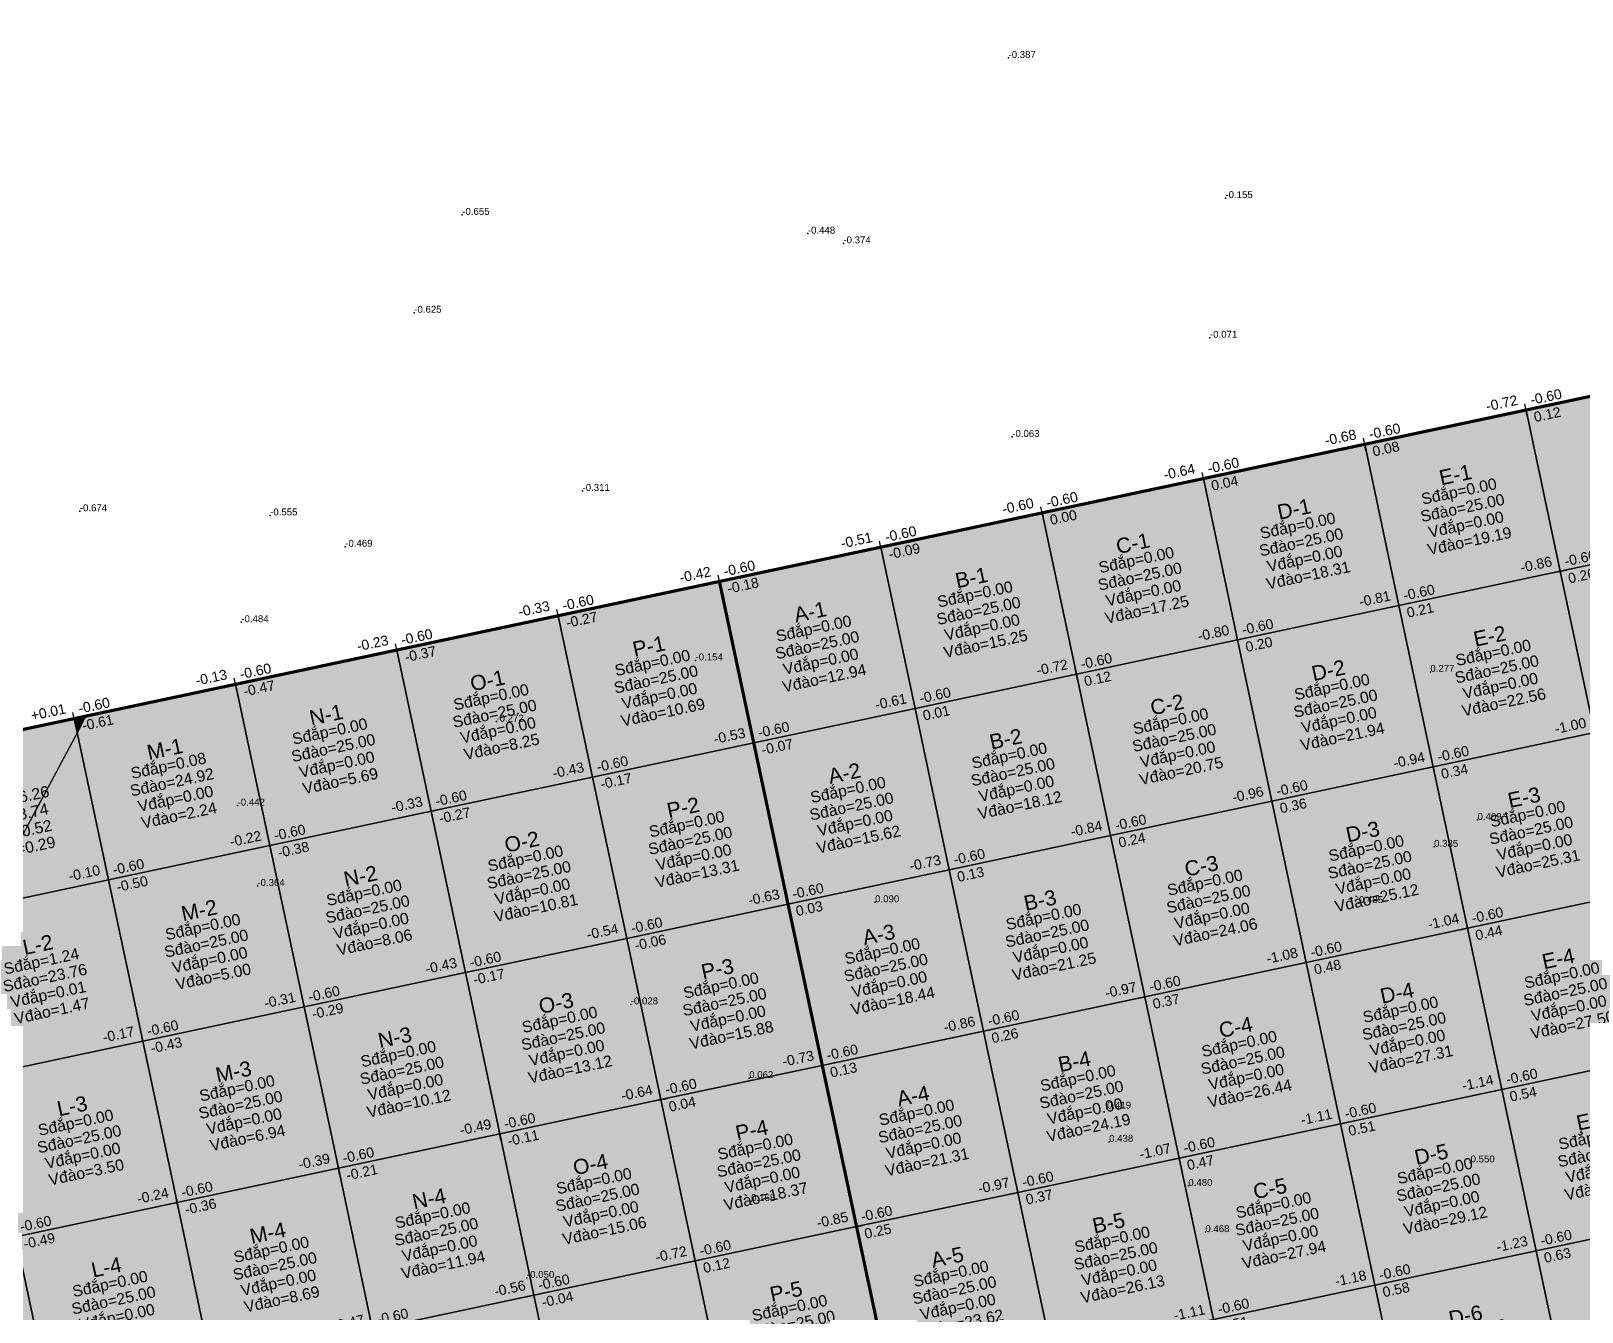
# Model space of a CAD drawing. Header units: metres. Extents: x 466 to 874, y 288 to 471.
# Drawn here: x 612.76 to 659.78, y 418.71 to 457.55 of the extents above; entities that cross this region are included whole.
import ezdxf
from ezdxf.enums import TextEntityAlignment as Align

# ---------------------------------------------------------------- set-up
doc = ezdxf.new("R2010")
doc.units = ezdxf.units.M
for name, color, linetype in [('SN-Dao', 1, 'Continuous'), ('SN-Dap', 3, 'Continuous'), ('SN-DiemDo', 9, 'Continuous'), ('SN-DuongKhong', 6, 'Continuous'), ('SN-Luoi', 8, 'Continuous'), ('SN-Nut', 7, 'Continuous'), ('SN-O', 7, 'Continuous'), ('SN-RanhGioi', 1, 'Continuous')]:
    doc.layers.add(name, color=color, linetype=linetype)
doc.styles.add('SN', font='arial.ttf')

# ---------------------------------------------------------------- blocks, each defined once
blk = doc.blocks.new('SN_O')
at = {"color": 2, "style": 'SN'}
blk.add_attdef('TEN', text='', height=0.456, dxfattribs=at).set_placement((0, 1.026), align=Align.MIDDLE_CENTER)
at = {"color": 7, "style": 'SN'}
for tag, p in [('SDAP', (0, 0.513)), ('SDAO', (0, 0)), ('VDAP', (0, -0.513)), ('VDAO', (0, -1.026))]:
    blk.add_attdef(tag, text='', height=0.342, dxfattribs=at).set_placement(p, align=Align.MIDDLE_CENTER)
blk = doc.blocks.new('SN_NUT')
for p, q in [((-0.19, 0), (0.19, 0)), ((0, -0.19), (0, 0.19))]:
    blk.add_line(p, q)
at = {"color": 5, "style": 'SN'}
blk.add_attdef('CC', text='', height=0.304, dxfattribs=at).set_placement((-0.19, 0.114), align=Align.BOTTOM_RIGHT)
at = {"color": 1, "style": 'SN'}
blk.add_attdef('CDTK', (0.19, 0.114), '', height=0.304, dxfattribs=at)
at = {"color": 3, "style": 'SN'}
blk.add_attdef('CDTN', (0.19, -0.418), '', height=0.304, dxfattribs=at)

msp = doc.modelspace()

# ---------------------------------------------------------------- hatches: boundary and pattern name
at = {"layer": 'SN-Dao', "transparency": 33554534}
for points in [[(664.017, 442.209), (659.127, 441.169), (658.087, 446.06), (662.978, 447.099)], [(659.127, 441.169), (654.236, 440.13), (653.196, 445.02), (658.087, 446.06)], [(654.236, 440.13), (649.345, 439.09), (648.306, 443.981), (653.196, 445.02)], [(649.345, 439.09), (644.454, 438.05), (643.415, 442.941), (648.306, 443.981)], [(644.454, 438.05), (639.564, 437.011), (638.524, 441.902), (643.415, 442.941)], [(659.127, 441.169), (664.017, 442.209), (665.057, 437.318), (660.166, 436.278)], [(639.564, 437.011), (634.673, 435.971), (633.633, 440.862), (638.524, 441.902)], [(654.236, 440.13), (659.127, 441.169), (660.166, 436.278), (655.275, 435.239)], [(634.673, 435.971), (629.782, 434.932), (628.743, 439.823), (633.633, 440.862)], [(649.345, 439.09), (654.236, 440.13), (655.275, 435.239), (650.385, 434.199)], [(629.782, 434.932), (624.891, 433.892), (623.852, 438.783), (628.743, 439.823)], [(624.891, 433.892), (620.001, 432.853), (618.961, 437.743), (623.852, 438.783)], [(644.454, 438.05), (649.345, 439.09), (650.385, 434.199), (645.494, 433.16)], [(639.564, 437.011), (644.454, 438.05), (645.494, 433.16), (640.603, 432.12)], [(614.42, 436.778), (618.961, 437.743), (620.001, 432.853), (615.11, 431.813), (614.165, 436.259)], [(639.564, 437.011), (640.603, 432.12), (635.712, 431.081), (634.673, 435.971)], [(614.165, 436.259), (615.11, 431.813), (611.348, 431.013)], [(629.782, 434.932), (634.673, 435.971), (635.712, 431.081), (630.822, 430.041)], [(655.275, 435.239), (660.166, 436.278), (661.206, 431.388), (656.315, 430.348)], [(650.385, 434.199), (655.275, 435.239), (656.315, 430.348), (651.424, 429.309)], [(624.891, 433.892), (629.782, 434.932), (630.822, 430.041), (625.931, 429.002)], [(645.494, 433.16), (650.385, 434.199), (651.424, 429.309), (646.533, 428.269)], [(620.001, 432.853), (624.891, 433.892), (625.931, 429.002), (621.04, 427.962)], [(640.603, 432.12), (645.494, 433.16), (646.533, 428.269), (641.643, 427.229)], [(615.11, 431.813), (620.001, 432.853), (621.04, 427.962), (616.149, 426.922)], [(611.348, 431.013), (615.11, 431.813), (616.149, 426.922), (611.259, 425.883), (610.665, 428.678)], [(640.603, 432.12), (641.643, 427.229), (636.752, 426.19), (635.712, 431.081)], [(656.315, 430.348), (661.206, 431.388), (662.245, 426.497), (657.355, 425.457)], [(630.822, 430.041), (635.712, 431.081), (636.752, 426.19), (631.861, 425.15)], [(651.424, 429.309), (656.315, 430.348), (657.355, 425.457), (652.464, 424.418)], [(625.931, 429.002), (630.822, 430.041), (631.861, 425.15), (626.971, 424.111)], [(646.533, 428.269), (651.424, 429.309), (652.464, 424.418), (647.573, 423.378)], [(621.04, 427.962), (625.931, 429.002), (626.971, 424.111), (622.08, 423.071)], [(616.149, 426.922), (621.04, 427.962), (622.08, 423.071), (617.189, 422.032)], [(641.643, 427.229), (646.533, 428.269), (647.573, 423.378), (642.682, 422.339)], [(641.643, 427.229), (642.682, 422.339), (637.792, 421.299), (636.752, 426.19)], [(611.259, 425.883), (616.149, 426.922), (617.189, 422.032), (612.298, 420.992)], [(657.355, 425.457), (662.245, 426.497), (663.285, 421.606), (658.394, 420.567)], [(631.861, 425.15), (636.752, 426.19), (637.792, 421.299), (632.901, 420.26)], [(626.971, 424.111), (631.861, 425.15), (632.901, 420.26), (628.01, 419.22)], [(652.464, 424.418), (657.355, 425.457), (658.394, 420.567), (653.503, 419.527)], [(647.573, 423.378), (652.464, 424.418), (653.503, 419.527), (648.613, 418.488)], [(622.08, 423.071), (626.971, 424.111), (628.01, 419.22), (623.119, 418.18)], [(642.682, 422.339), (647.573, 423.378), (648.613, 418.488), (643.722, 417.448)], [(617.189, 422.032), (622.08, 423.071), (623.119, 418.18), (618.229, 417.141)], [(642.682, 422.339), (643.722, 417.448), (638.831, 416.408), (637.792, 421.299)], [(612.298, 420.992), (617.189, 422.032), (618.229, 417.141), (613.338, 416.101)], [(658.394, 420.567), (663.285, 421.606), (664.324, 416.715), (659.434, 415.676)], [(608.456, 420.175), (612.298, 420.992), (613.338, 416.101), (608.447, 415.062), (607.927, 417.507)], [(632.901, 420.26), (637.792, 421.299), (638.831, 416.408), (633.94, 415.369)], [(653.503, 419.527), (658.394, 420.567), (659.434, 415.676), (654.543, 414.636)], [(628.01, 419.22), (632.901, 420.26), (633.94, 415.369), (629.05, 414.329)], [(648.613, 418.488), (653.503, 419.527), (654.543, 414.636), (649.652, 413.597)], [(623.119, 418.18), (628.01, 419.22), (629.05, 414.329), (624.159, 413.29)]]:
    msp.add_hatch(color=1, dxfattribs=at).paths.add_polyline_path(points)
at = {"layer": 'SN-Dap', "transparency": 33554534}
for points in [[(611.348, 431.013), (610.219, 430.774), (609.18, 435.664), (614.07, 436.704), (614.165, 436.259)], [(614.165, 436.259), (614.07, 436.704), (614.42, 436.778)]]:
    msp.add_hatch(color=3, dxfattribs=at).paths.add_polyline_path(points)

# ---------------------------------------------------------------- linework, layer by layer
at = {"layer": 'SN-DiemDo'}
for p in [(642.398, 456.734, -0.387), (648.974, 452.485, -0.155), (625.837, 451.977, -0.655), (636.315, 451.409, -0.448), (637.392, 451.113, -0.374), (624.382, 449.01, -0.625), (648.506, 448.252, -0.071), (642.511, 445.243, -0.063), (629.483, 443.608, -0.311), (614.242, 442.992, -0.674), (620.013, 442.865, -0.555), (622.289, 441.915, -0.469), (619.138, 439.627, -0.484), (632.909, 438.469, -0.154), (655.188, 438.122, 0.277), (626.873, 436.612, -0.272), (619.025, 434.066, -0.442), (656.618, 433.632, 0.409), (655.3, 432.817, 0.385), (619.625, 431.63, -0.364), (638.354, 431.135, 0.09), (653.023, 431.111, 0.485), (630.945, 428.039, -0.028), (634.536, 425.805, 0.062), (645.383, 424.88, 0.419), (659.778, 424.141, 0.55), (645.449, 423.874, 0.438), (656.407, 423.247, 0.55), (647.85, 422.537, 0.48), (634.594, 422.077, 0.168), (648.366, 421.134, 0.468), (627.799, 419.747, -0.05)]:
    msp.add_point(p, dxfattribs=at)
at = {"layer": 'SN-DuongKhong'}
for p, q in [((614.165, 436.259), (614.42, 436.778)), ((611.348, 431.013), (614.165, 436.259))]:
    msp.add_line(p, q, dxfattribs=at)
at = {"layer": 'SN-Luoi'}
for points in [[(664.017, 442.209), (659.127, 441.169), (658.087, 446.06), (662.978, 447.099)], [(659.127, 441.169), (654.236, 440.13), (653.196, 445.02), (658.087, 446.06)], [(654.236, 440.13), (649.345, 439.09), (648.306, 443.981), (653.196, 445.02)], [(649.345, 439.09), (644.454, 438.05), (643.415, 442.941), (648.306, 443.981)], [(644.454, 438.05), (639.564, 437.011), (638.524, 441.902), (643.415, 442.941)], [(659.127, 441.169), (664.017, 442.209), (665.057, 437.318), (660.166, 436.278)], [(639.564, 437.011), (634.673, 435.971), (633.633, 440.862), (638.524, 441.902)], [(654.236, 440.13), (659.127, 441.169), (660.166, 436.278), (655.275, 435.239)], [(634.673, 435.971), (629.782, 434.932), (628.743, 439.823), (633.633, 440.862)], [(649.345, 439.09), (654.236, 440.13), (655.275, 435.239), (650.385, 434.199)], [(629.782, 434.932), (624.891, 433.892), (623.852, 438.783), (628.743, 439.823)], [(624.891, 433.892), (620.001, 432.853), (618.961, 437.743), (623.852, 438.783)], [(644.454, 438.05), (649.345, 439.09), (650.385, 434.199), (645.494, 433.16)], [(639.564, 437.011), (644.454, 438.05), (645.494, 433.16), (640.603, 432.12)], [(620.001, 432.853), (615.11, 431.813), (614.07, 436.704), (618.961, 437.743)], [(639.564, 437.011), (640.603, 432.12), (635.712, 431.081), (634.673, 435.971)], [(615.11, 431.813), (610.219, 430.774), (609.18, 435.664), (614.07, 436.704)], [(629.782, 434.932), (634.673, 435.971), (635.712, 431.081), (630.822, 430.041)], [(655.275, 435.239), (660.166, 436.278), (661.206, 431.388), (656.315, 430.348)], [(650.385, 434.199), (655.275, 435.239), (656.315, 430.348), (651.424, 429.309)], [(624.891, 433.892), (629.782, 434.932), (630.822, 430.041), (625.931, 429.002)], [(645.494, 433.16), (650.385, 434.199), (651.424, 429.309), (646.533, 428.269)], [(620.001, 432.853), (624.891, 433.892), (625.931, 429.002), (621.04, 427.962)], [(640.603, 432.12), (645.494, 433.16), (646.533, 428.269), (641.643, 427.229)], [(615.11, 431.813), (620.001, 432.853), (621.04, 427.962), (616.149, 426.922)], [(610.219, 430.774), (615.11, 431.813), (616.149, 426.922), (611.259, 425.883)], [(640.603, 432.12), (641.643, 427.229), (636.752, 426.19), (635.712, 431.081)], [(656.315, 430.348), (661.206, 431.388), (662.245, 426.497), (657.355, 425.457)], [(630.822, 430.041), (635.712, 431.081), (636.752, 426.19), (631.861, 425.15)], [(651.424, 429.309), (656.315, 430.348), (657.355, 425.457), (652.464, 424.418)], [(625.931, 429.002), (630.822, 430.041), (631.861, 425.15), (626.971, 424.111)], [(646.533, 428.269), (651.424, 429.309), (652.464, 424.418), (647.573, 423.378)], [(621.04, 427.962), (625.931, 429.002), (626.971, 424.111), (622.08, 423.071)], [(616.149, 426.922), (621.04, 427.962), (622.08, 423.071), (617.189, 422.032)], [(641.643, 427.229), (646.533, 428.269), (647.573, 423.378), (642.682, 422.339)], [(641.643, 427.229), (642.682, 422.339), (637.792, 421.299), (636.752, 426.19)], [(611.259, 425.883), (616.149, 426.922), (617.189, 422.032), (612.298, 420.992)], [(657.355, 425.457), (662.245, 426.497), (663.285, 421.606), (658.394, 420.567)], [(631.861, 425.15), (636.752, 426.19), (637.792, 421.299), (632.901, 420.26)], [(626.971, 424.111), (631.861, 425.15), (632.901, 420.26), (628.01, 419.22)], [(652.464, 424.418), (657.355, 425.457), (658.394, 420.567), (653.503, 419.527)], [(647.573, 423.378), (652.464, 424.418), (653.503, 419.527), (648.613, 418.488)], [(622.08, 423.071), (626.971, 424.111), (628.01, 419.22), (623.119, 418.18)], [(642.682, 422.339), (647.573, 423.378), (648.613, 418.488), (643.722, 417.448)], [(617.189, 422.032), (622.08, 423.071), (623.119, 418.18), (618.229, 417.141)], [(642.682, 422.339), (643.722, 417.448), (638.831, 416.408), (637.792, 421.299)], [(612.298, 420.992), (617.189, 422.032), (618.229, 417.141), (613.338, 416.101)], [(658.394, 420.567), (663.285, 421.606), (664.324, 416.715), (659.434, 415.676)], [(607.408, 419.953), (612.298, 420.992), (613.338, 416.101), (608.447, 415.062)], [(632.901, 420.26), (637.792, 421.299), (638.831, 416.408), (633.94, 415.369)], [(653.503, 419.527), (658.394, 420.567), (659.434, 415.676), (654.543, 414.636)], [(628.01, 419.22), (632.901, 420.26), (633.94, 415.369), (629.05, 414.329)], [(648.613, 418.488), (653.503, 419.527), (654.543, 414.636), (649.652, 413.597)], [(623.119, 418.18), (628.01, 419.22), (629.05, 414.329), (624.159, 413.29)]]:
    msp.add_lwpolyline(points, close=True, dxfattribs=at)
at = {"layer": 'SN-RanhGioi', "const_width": 0.095}
for points in [[(711.885, 457.495), (734.755, 349.899), (656.504, 333.266), (633.633, 440.862)], [(633.633, 440.862), (656.504, 333.266), (578.252, 316.633), (555.382, 424.229)]]:
    msp.add_lwpolyline(points, close=True, dxfattribs=at)

# ---------------------------------------------------------------- block references
at = {"layer": 'SN-Nut'}
for p, rotation, values in [((658.087, 446.06), 12.00000000000403, {'CDTK': '-0.60', 'CDTN': '0.12', 'CC': '-0.72'}), ((653.196, 445.02), 12.00000000000403, {'CDTK': '-0.60', 'CDTN': '0.08', 'CC': '-0.68'}), ((648.306, 443.981), 12.00000000000403, {'CDTK': '-0.60', 'CDTN': '0.04', 'CC': '-0.64'}), ((643.415, 442.941), 12.00000000000403, {'CDTK': '-0.60', 'CDTN': '0.00', 'CC': '-0.60'}), ((638.524, 441.902), 12.00000000000403, {'CDTK': '-0.60', 'CDTN': '-0.09', 'CC': '-0.51'}), ((659.127, 441.169), 12.00000000000403, {'CDTK': '-0.60', 'CDTN': '0.26', 'CC': '-0.86'}), ((633.633, 440.862), 12.00000000000384, {'CDTK': '-0.60', 'CDTN': '-0.18', 'CC': '-0.42'}), ((633.633, 440.862), 12.00000000000403, {'CDTK': '-0.60', 'CDTN': '-0.18', 'CC': '-0.42'}), ((654.236, 440.13), 12.00000000000403, {'CDTK': '-0.60', 'CDTN': '0.21', 'CC': '-0.81'}), ((628.743, 439.823), 12.00000000000384, {'CDTK': '-0.60', 'CDTN': '-0.27', 'CC': '-0.33'}), ((649.345, 439.09), 12.00000000000403, {'CDTK': '-0.60', 'CDTN': '0.20', 'CC': '-0.80'}), ((623.852, 438.783), 12.00000000000384, {'CDTK': '-0.60', 'CDTN': '-0.37', 'CC': '-0.23'}), ((618.961, 437.743), 12.00000000000384, {'CDTK': '-0.60', 'CDTN': '-0.47', 'CC': '-0.13'}), ((644.454, 438.05), 12.00000000000403, {'CDTK': '-0.60', 'CDTN': '0.12', 'CC': '-0.72'}), ((614.07, 436.704), 12.00000000000384, {'CDTK': '-0.60', 'CDTN': '-0.61', 'CC': '+0.01'}), ((639.564, 437.011), 12.00000000000403, {'CDTK': '-0.60', 'CDTN': '0.01', 'CC': '-0.61'}), ((660.166, 436.278), 12.00000000000403, {'CDTK': '-0.60', 'CDTN': '0.40', 'CC': '-1.00'}), ((634.673, 435.971), 12.00000000000384, {'CDTK': '-0.60', 'CDTN': '-0.07', 'CC': '-0.53'}), ((634.673, 435.971), 12.00000000000403, {'CDTK': '-0.60', 'CDTN': '-0.07', 'CC': '-0.53'}), ((629.782, 434.932), 12.00000000000384, {'CDTK': '-0.60', 'CDTN': '-0.17', 'CC': '-0.43'}), ((655.275, 435.239), 12.00000000000403, {'CDTK': '-0.60', 'CDTN': '0.34', 'CC': '-0.94'}), ((624.891, 433.892), 12.00000000000384, {'CDTK': '-0.60', 'CDTN': '-0.27', 'CC': '-0.33'}), ((650.385, 434.199), 12.00000000000403, {'CDTK': '-0.60', 'CDTN': '0.36', 'CC': '-0.96'}), ((645.494, 433.16), 12.00000000000403, {'CDTK': '-0.60', 'CDTN': '0.24', 'CC': '-0.84'}), ((620.001, 432.853), 12.00000000000384, {'CDTK': '-0.60', 'CDTN': '-0.38', 'CC': '-0.22'}), ((640.603, 432.12), 12.00000000000403, {'CDTK': '-0.60', 'CDTN': '0.13', 'CC': '-0.73'}), ((615.11, 431.813), 12.00000000000384, {'CDTK': '-0.60', 'CDTN': '-0.50', 'CC': '-0.10'}), ((635.712, 431.081), 12.00000000000384, {'CDTK': '-0.60', 'CDTN': '0.03', 'CC': '-0.63'}), ((635.712, 431.081), 12.00000000000403, {'CDTK': '-0.60', 'CDTN': '0.03', 'CC': '-0.63'}), ((656.315, 430.348), 12.00000000000403, {'CDTK': '-0.60', 'CDTN': '0.44', 'CC': '-1.04'}), ((630.822, 430.041), 12.00000000000384, {'CDTK': '-0.60', 'CDTN': '-0.06', 'CC': '-0.54'}), ((651.424, 429.309), 12.00000000000403, {'CDTK': '-0.60', 'CDTN': '0.48', 'CC': '-1.08'}), ((625.931, 429.002), 12.00000000000384, {'CDTK': '-0.60', 'CDTN': '-0.17', 'CC': '-0.43'}), ((646.533, 428.269), 12.00000000000403, {'CDTK': '-0.60', 'CDTN': '0.37', 'CC': '-0.97'}), ((621.04, 427.962), 12.00000000000384, {'CDTK': '-0.60', 'CDTN': '-0.29', 'CC': '-0.31'}), ((616.149, 426.922), 12.00000000000384, {'CDTK': '-0.60', 'CDTN': '-0.43', 'CC': '-0.17'}), ((641.643, 427.229), 12.00000000000403, {'CDTK': '-0.60', 'CDTN': '0.26', 'CC': '-0.86'}), ((636.752, 426.19), 12.00000000000384, {'CDTK': '-0.60', 'CDTN': '0.13', 'CC': '-0.73'}), ((636.752, 426.19), 12.00000000000403, {'CDTK': '-0.60', 'CDTN': '0.13', 'CC': '-0.73'}), ((657.355, 425.457), 12.00000000000403, {'CDTK': '-0.60', 'CDTN': '0.54', 'CC': '-1.14'}), ((631.861, 425.15), 12.00000000000384, {'CDTK': '-0.60', 'CDTN': '0.04', 'CC': '-0.64'}), ((626.971, 424.111), 12.00000000000384, {'CDTK': '-0.60', 'CDTN': '-0.11', 'CC': '-0.49'}), ((652.464, 424.418), 12.00000000000403, {'CDTK': '-0.60', 'CDTN': '0.51', 'CC': '-1.11'}), ((622.08, 423.071), 12.00000000000384, {'CDTK': '-0.60', 'CDTN': '-0.21', 'CC': '-0.39'}), ((647.573, 423.378), 12.00000000000403, {'CDTK': '-0.60', 'CDTN': '0.47', 'CC': '-1.07'}), ((642.682, 422.339), 12.00000000000403, {'CDTK': '-0.60', 'CDTN': '0.37', 'CC': '-0.97'}), ((617.189, 422.032), 12.00000000000384, {'CDTK': '-0.60', 'CDTN': '-0.36', 'CC': '-0.24'}), ((637.792, 421.299), 12.00000000000384, {'CDTK': '-0.60', 'CDTN': '0.25', 'CC': '-0.85'}), ((637.792, 421.299), 12.00000000000403, {'CDTK': '-0.60', 'CDTN': '0.25', 'CC': '-0.85'}), ((612.298, 420.992), 12.00000000000384, {'CDTK': '-0.60', 'CDTN': '-0.49', 'CC': '-0.11'}), ((632.901, 420.26), 12.00000000000384, {'CDTK': '-0.60', 'CDTN': '0.12', 'CC': '-0.72'}), ((658.394, 420.567), 12.00000000000403, {'CDTK': '-0.60', 'CDTN': '0.63', 'CC': '-1.23'}), ((653.503, 419.527), 12.00000000000403, {'CDTK': '-0.60', 'CDTN': '0.58', 'CC': '-1.18'}), ((628.01, 419.22), 12.00000000000384, {'CDTK': '-0.60', 'CDTN': '-0.04', 'CC': '-0.56'}), ((648.613, 418.488), 12.00000000000403, {'CDTK': '-0.60', 'CDTN': '0.51', 'CC': '-1.11'}), ((623.119, 418.18), 12.00000000000384, {'CDTK': '-0.60', 'CDTN': '-0.13', 'CC': '-0.47'})]:
    msp.add_blockref('SN_NUT', p, dxfattribs=dict(at, rotation=rotation)).add_auto_attribs(values)
at = {"layer": 'SN-O'}
for p, rotation, values in [((656.161, 443.095), 12.00000000000403, {'TEN': 'E-1', 'SDAP': 'Sđắp=0.00', 'SDAO': 'Sđào=25.00', 'VDAP': 'Vđắp=0.00', 'VDAO': 'Vđào=19.19'}), ((651.271, 442.055), 12.00000000000403, {'TEN': 'D-1', 'SDAP': 'Sđắp=0.00', 'SDAO': 'Sđào=25.00', 'VDAP': 'Vđắp=0.00', 'VDAO': 'Vđào=18.31'}), ((646.38, 441.016), 12.00000000000403, {'TEN': 'C-1', 'SDAP': 'Sđắp=0.00', 'SDAO': 'Sđào=25.00', 'VDAP': 'Vđắp=0.00', 'VDAO': 'Vđào=17.25'}), ((641.489, 439.976), 12.00000000000403, {'TEN': 'B-1', 'SDAP': 'Sđắp=0.00', 'SDAO': 'Sđào=25.00', 'VDAP': 'Vđắp=0.00', 'VDAO': 'Vđào=15.25'}), ((636.598, 438.937), 12.00000000000403, {'TEN': 'A-1', 'SDAP': 'Sđắp=0.00', 'SDAO': 'Sđào=25.00', 'VDAP': 'Vđắp=0.00', 'VDAO': 'Vđào=12.94'}), ((631.708, 437.897), 12.00000000000384, {'TEN': 'P-1', 'SDAP': 'Sđắp=0.00', 'SDAO': 'Sđào=25.00', 'VDAP': 'Vđắp=0.00', 'VDAO': 'Vđào=10.69'}), ((657.201, 438.204), 12.00000000000403, {'TEN': 'E-2', 'SDAP': 'Sđắp=0.00', 'SDAO': 'Sđào=25.00', 'VDAP': 'Vđắp=0.00', 'VDAO': 'Vđào=22.56'}), ((652.31, 437.164), 12.00000000000403, {'TEN': 'D-2', 'SDAP': 'Sđắp=0.00', 'SDAO': 'Sđào=25.00', 'VDAP': 'Vđắp=0.00', 'VDAO': 'Vđào=21.94'}), ((626.817, 436.857), 12.00000000000384, {'TEN': 'O-1', 'SDAP': 'Sđắp=0.00', 'SDAO': 'Sđào=25.00', 'VDAP': 'Vđắp=0.00', 'VDAO': 'Vđào=8.25'}), ((647.42, 436.125), 12.00000000000403, {'TEN': 'C-2', 'SDAP': 'Sđắp=0.00', 'SDAO': 'Sđào=25.00', 'VDAP': 'Vđắp=0.00', 'VDAO': 'Vđào=20.75'}), ((621.926, 435.818), 12.00000000000384, {'TEN': 'N-1', 'SDAP': 'Sđắp=0.00', 'SDAO': 'Sđào=25.00', 'VDAP': 'Vđắp=0.00', 'VDAO': 'Vđào=5.69'}), ((642.529, 435.085), 12.00000000000403, {'TEN': 'B-2', 'SDAP': 'Sđắp=0.00', 'SDAO': 'Sđào=25.00', 'VDAP': 'Vđắp=0.00', 'VDAO': 'Vđào=18.12'}), ((617.036, 434.778), 12.00000000000384, {'TEN': 'M-1', 'SDAP': 'Sđắp=0.08', 'SDAO': 'Sđào=24.92', 'VDAP': 'Vđắp=0.00', 'VDAO': 'Vđào=2.24'}), ((612.145, 433.739), 12.00000000000384, {'TEN': 'L-1', 'SDAP': 'Sđắp=16.26', 'SDAO': 'Sđào=8.74', 'VDAP': 'Vđắp=0.52', 'VDAO': 'Vđào=0.29'}), ((637.638, 434.046), 12.00000000000403, {'TEN': 'A-2', 'SDAP': 'Sđắp=0.00', 'SDAO': 'Sđào=25.00', 'VDAP': 'Vđắp=0.00', 'VDAO': 'Vđào=15.62'}), ((658.241, 433.313), 12.00000000000403, {'TEN': 'E-3', 'SDAP': 'Sđắp=0.00', 'SDAO': 'Sđào=25.00', 'VDAP': 'Vđắp=0.00', 'VDAO': 'Vđào=25.31'}), ((632.747, 433.006), 12.00000000000384, {'TEN': 'P-2', 'SDAP': 'Sđắp=0.00', 'SDAO': 'Sđào=25.00', 'VDAP': 'Vđắp=0.00', 'VDAO': 'Vđào=13.31'}), ((653.35, 432.274), 12.00000000000403, {'TEN': 'D-3', 'SDAP': 'Sđắp=0.00', 'SDAO': 'Sđào=25.00', 'VDAP': 'Vđắp=0.00', 'VDAO': 'Vđào=25.12'}), ((627.857, 431.967), 12.00000000000384, {'TEN': 'O-2', 'SDAP': 'Sđắp=0.00', 'SDAO': 'Sđào=25.00', 'VDAP': 'Vđắp=0.00', 'VDAO': 'Vđào=10.81'}), ((622.966, 430.927), 12.00000000000384, {'TEN': 'N-2', 'SDAP': 'Sđắp=0.00', 'SDAO': 'Sđào=25.00', 'VDAP': 'Vđắp=0.00', 'VDAO': 'Vđào=8.06'}), ((648.459, 431.234), 12.00000000000403, {'TEN': 'C-3', 'SDAP': 'Sđắp=0.00', 'SDAO': 'Sđào=25.00', 'VDAP': 'Vđắp=0.00', 'VDAO': 'Vđào=24.06'}), ((618.075, 429.888), 12.00000000000384, {'TEN': 'M-2', 'SDAP': 'Sđắp=0.00', 'SDAO': 'Sđào=25.00', 'VDAP': 'Vđắp=0.00', 'VDAO': 'Vđào=5.00'}), ((643.568, 430.195), 12.00000000000403, {'TEN': 'B-3', 'SDAP': 'Sđắp=0.00', 'SDAO': 'Sđào=25.00', 'VDAP': 'Vđắp=0.00', 'VDAO': 'Vđào=21.25'}), ((638.678, 429.155), 12.00000000000403, {'TEN': 'A-3', 'SDAP': 'Sđắp=0.00', 'SDAO': 'Sđào=25.00', 'VDAP': 'Vđắp=0.00', 'VDAO': 'Vđào=18.44'}), ((613.184, 428.848), 12.00000000000384, {'TEN': 'L-2', 'SDAP': 'Sđắp=1.24', 'SDAO': 'Sđào=23.76', 'VDAP': 'Vđắp=0.01', 'VDAO': 'Vđào=1.47'}), ((633.787, 428.115), 12.00000000000384, {'TEN': 'P-3', 'SDAP': 'Sđắp=0.00', 'SDAO': 'Sđào=25.00', 'VDAP': 'Vđắp=0.00', 'VDAO': 'Vđào=15.88'}), ((659.28, 428.423), 12.00000000000403, {'TEN': 'E-4', 'SDAP': 'Sđắp=0.00', 'SDAO': 'Sđào=25.00', 'VDAP': 'Vđắp=0.00', 'VDAO': 'Vđào=27.50'}), ((628.896, 427.076), 12.00000000000384, {'TEN': 'O-3', 'SDAP': 'Sđắp=0.00', 'SDAO': 'Sđào=25.00', 'VDAP': 'Vđắp=0.00', 'VDAO': 'Vđào=13.12'}), ((654.389, 427.383), 12.00000000000403, {'TEN': 'D-4', 'SDAP': 'Sđắp=0.00', 'SDAO': 'Sđào=25.00', 'VDAP': 'Vđắp=0.00', 'VDAO': 'Vđào=27.31'}), ((649.499, 426.343), 12.00000000000403, {'TEN': 'C-4', 'SDAP': 'Sđắp=0.00', 'SDAO': 'Sđào=25.00', 'VDAP': 'Vđắp=0.00', 'VDAO': 'Vđào=26.44'}), ((624.005, 426.036), 12.00000000000384, {'TEN': 'N-3', 'SDAP': 'Sđắp=0.00', 'SDAO': 'Sđào=25.00', 'VDAP': 'Vđắp=0.00', 'VDAO': 'Vđào=10.12'}), ((644.608, 425.304), 12.00000000000403, {'TEN': 'B-4', 'SDAP': 'Sđắp=0.00', 'SDAO': 'Sđào=25.00', 'VDAP': 'Vđắp=0.00', 'VDAO': 'Vđào=24.19'}), ((619.115, 424.997), 12.00000000000384, {'TEN': 'M-3', 'SDAP': 'Sđắp=0.00', 'SDAO': 'Sđào=25.00', 'VDAP': 'Vđắp=0.00', 'VDAO': 'Vđào=6.94'}), ((639.717, 424.264), 12.00000000000403, {'TEN': 'A-4', 'SDAP': 'Sđắp=0.00', 'SDAO': 'Sđào=25.00', 'VDAP': 'Vđắp=0.00', 'VDAO': 'Vđào=21.31'}), ((614.224, 423.957), 12.00000000000384, {'TEN': 'L-3', 'SDAP': 'Sđắp=0.00', 'SDAO': 'Sđào=25.00', 'VDAP': 'Vđắp=0.00', 'VDAO': 'Vđào=3.50'}), ((660.32, 423.532), 12.00000000000403, {'TEN': 'E-5', 'SDAP': 'Sđắp=0.00', 'SDAO': 'Sđào=25.00', 'VDAP': 'Vđắp=0.00', 'VDAO': 'Vđào=29.87'}), ((634.826, 423.225), 12.00000000000384, {'TEN': 'P-4', 'SDAP': 'Sđắp=0.00', 'SDAO': 'Sđào=25.00', 'VDAP': 'Vđắp=0.00', 'VDAO': 'Vđào=18.37'}), ((655.429, 422.492), 12.00000000000403, {'TEN': 'D-5', 'SDAP': 'Sđắp=0.00', 'SDAO': 'Sđào=25.00', 'VDAP': 'Vđắp=0.00', 'VDAO': 'Vđào=29.12'}), ((629.936, 422.185), 12.00000000000384, {'TEN': 'O-4', 'SDAP': 'Sđắp=0.00', 'SDAO': 'Sđào=25.00', 'VDAP': 'Vđắp=0.00', 'VDAO': 'Vđào=15.06'}), ((650.538, 421.453), 12.00000000000403, {'TEN': 'C-5', 'SDAP': 'Sđắp=0.00', 'SDAO': 'Sđào=25.00', 'VDAP': 'Vđắp=0.00', 'VDAO': 'Vđào=27.94'}), ((625.045, 421.146), 12.00000000000384, {'TEN': 'N-4', 'SDAP': 'Sđắp=0.00', 'SDAO': 'Sđào=25.00', 'VDAP': 'Vđắp=0.00', 'VDAO': 'Vđào=11.94'}), ((620.154, 420.106), 12.00000000000384, {'TEN': 'M-4', 'SDAP': 'Sđắp=0.00', 'SDAO': 'Sđào=25.00', 'VDAP': 'Vđắp=0.00', 'VDAO': 'Vđào=8.69'}), ((645.647, 420.413), 12.00000000000403, {'TEN': 'B-5', 'SDAP': 'Sđắp=0.00', 'SDAO': 'Sđào=25.00', 'VDAP': 'Vđắp=0.00', 'VDAO': 'Vđào=26.13'}), ((640.757, 419.374), 12.00000000000403, {'TEN': 'A-5', 'SDAP': 'Sđắp=0.00', 'SDAO': 'Sđào=25.00', 'VDAP': 'Vđắp=0.00', 'VDAO': 'Vđào=23.62'}), ((615.263, 419.067), 12.00000000000384, {'TEN': 'L-4', 'SDAP': 'Sđắp=0.00', 'SDAO': 'Sđào=25.00', 'VDAP': 'Vđắp=0.00', 'VDAO': 'Vđào=5.06'}), ((635.866, 418.334), 12.00000000000384, {'TEN': 'P-5', 'SDAP': 'Sđắp=0.00', 'SDAO': 'Sđào=25.00', 'VDAP': 'Vđắp=0.00', 'VDAO': 'Vđào=20.69'}), ((656.468, 417.602), 12.00000000000403, {'TEN': 'D-6', 'SDAP': 'Sđắp=0.00', 'SDAO': 'Sđào=25.00', 'VDAP': 'Vđắp=0.00', 'VDAO': 'Vđào=31.44'})]:
    msp.add_blockref('SN_O', p, dxfattribs=dict(at, rotation=rotation)).add_auto_attribs(values)

# ---------------------------------------------------------------- texts
at = {"layer": 'SN-DiemDo', "style": 'SN'}
for s, p in [('-0.387', (642.398, 456.734)), ('-0.155', (648.974, 452.485)), ('-0.655', (625.837, 451.977)), ('-0.448', (636.315, 451.409)), ('-0.374', (637.392, 451.113)), ('-0.625', (624.382, 449.01)), ('-0.071', (648.506, 448.252)), ('-0.063', (642.511, 445.243)), ('-0.311', (629.483, 443.608)), ('-0.674', (614.242, 442.992)), ('-0.555', (620.013, 442.865)), ('-0.469', (622.289, 441.915)), ('-0.484', (619.138, 439.627)), ('-0.154', (632.909, 438.469)), ('0.277', (655.188, 438.122)), ('-0.272', (626.873, 436.612)), ('-0.442', (619.025, 434.066)), ('0.409', (656.618, 433.632)), ('0.385', (655.3, 432.817)), ('-0.364', (619.625, 431.63)), ('0.090', (638.354, 431.135)), ('0.485', (653.023, 431.111)), ('-0.028', (630.945, 428.039)), ('0.062', (634.536, 425.805)), ('0.419', (645.383, 424.88)), ('0.438', (645.449, 423.874)), ('0.550', (656.407, 423.247)), ('0.480', (647.85, 422.537)), ('0.168', (634.594, 422.077)), ('0.468', (648.366, 421.134)), ('-0.050', (627.799, 419.747))]:
    msp.add_text(s, height=0.209, dxfattribs=at).set_placement(p)

doc.saveas('drawing.dxf')
